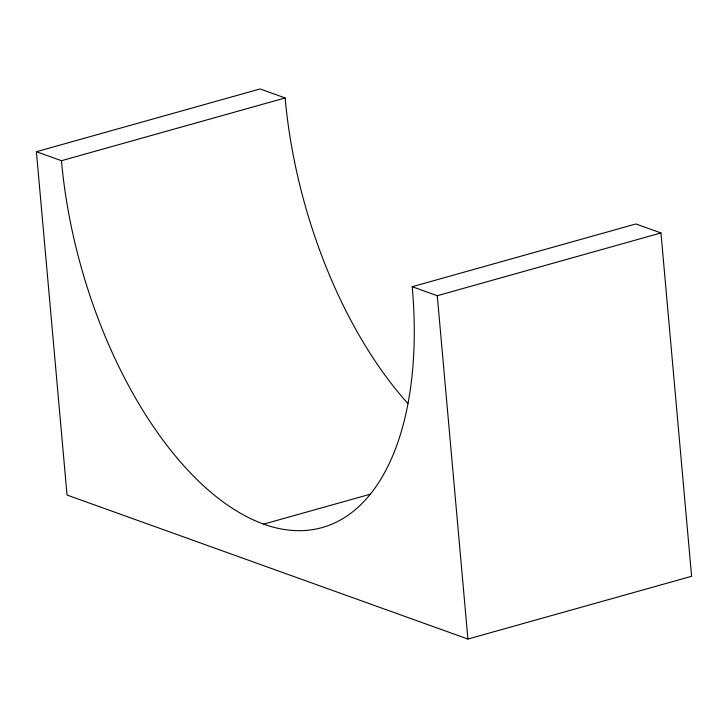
<?xml version="1.0" encoding="UTF-8"?>
<svg xmlns="http://www.w3.org/2000/svg" width="728" height="728" viewBox="0 0 728 728"><rect width="100%" height="100%" fill="white"/><g stroke="black" fill="none" stroke-linecap="round" stroke-linejoin="round"><path stroke-width="1.09" d="M36.4 151.706L61.452 160.706A315.561 161.616 74.3 0 0 263.645 524.124A315.561 161.616 74.3 0 0 412.221 286.705L635.899 223.96L660.96 232.96L691.6 576.294L467.913 639.048L67.04 495.04L36.4 151.706L260.087 88.953L285.139 97.952A315.561 161.616 74.3 0 0 407.889 403.521M61.452 160.706L285.139 97.952M412.221 286.705L437.273 295.714L660.96 232.96M263.645 524.124L370.579 494.13M437.273 295.714L467.913 639.048"/></g></svg>
